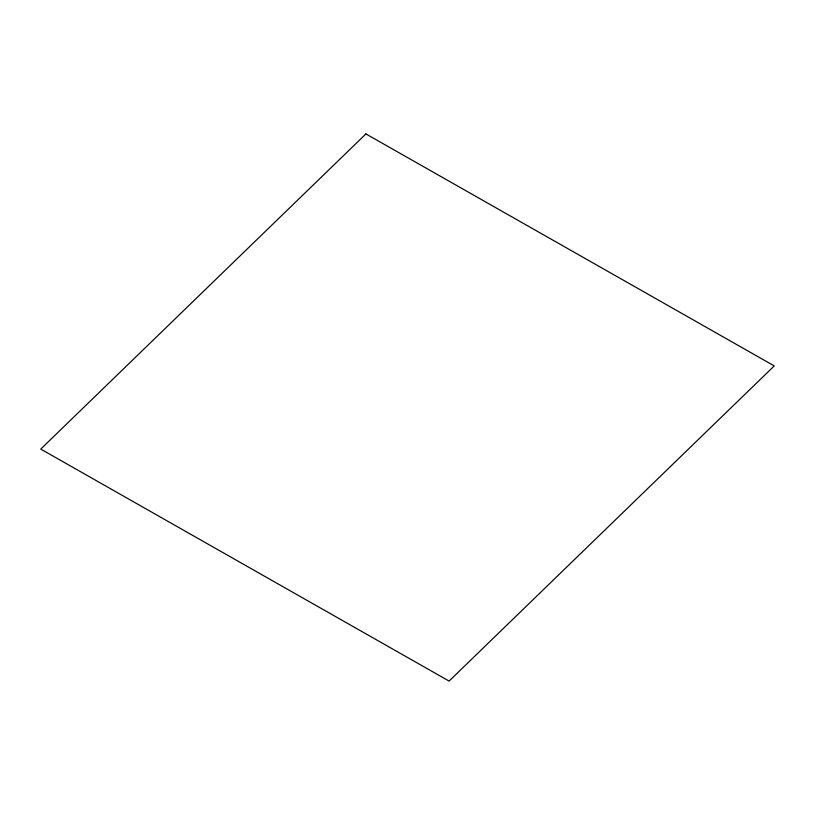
<?xml version="1.0" encoding="UTF-8"?>
<svg xmlns="http://www.w3.org/2000/svg" width="815" height="815" viewBox="0 0 815 815"><rect width="100%" height="100%" fill="white"/><g stroke="black" fill="none" stroke-linecap="round" stroke-linejoin="round"><path stroke-width="1.22" d="M365.915 133.925L40.75 449.085L449.085 681.075L774.25 365.915L365.915 133.925"/></g></svg>
